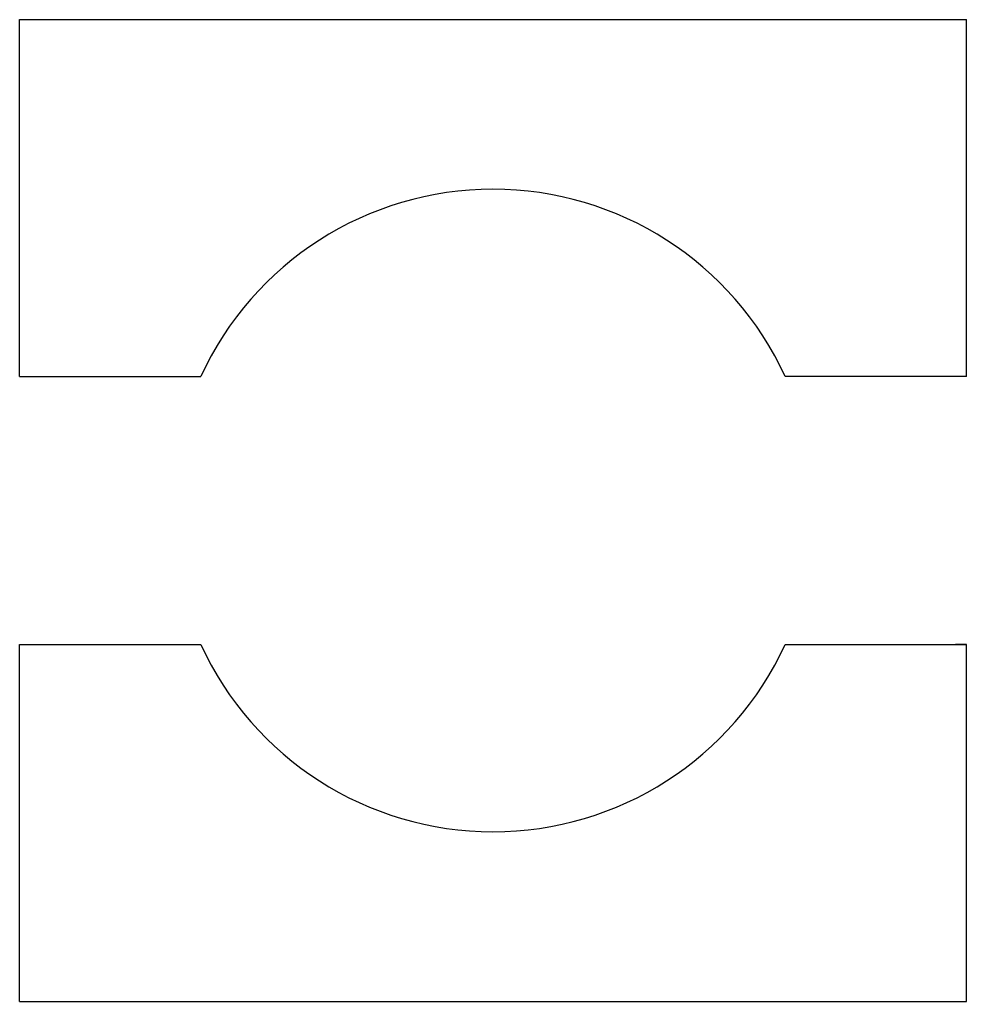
# Model space of a CAD drawing. Header units: millimetres. Extents: x -0.24 to 5.06, y 0.21 to 5.71.
import ezdxf

# ---------------------------------------------------------------- set-up
doc = ezdxf.new("R2010")
doc.units = ezdxf.units.MM
doc.layers.get('0').update_dxf_attribs({"linetype": 'CONTINUOUS'})

msp = doc.modelspace()

# ---------------------------------------------------------------- linework, layer by layer
for p, q in [((-0.2395, 3.7088), (-0.2395, 5.7088)), ((-0.2395, 5.7088), (5.0605, 5.7088)), ((5.0605, 3.7088), (5.0605, 5.7088)), ((-0.2395, 3.7088), (0.7742, 3.7088)), ((5.0605, 3.7088), (4.0468, 3.7088)), ((-0.2395, 0.2088), (-0.2395, 2.2088)), ((-0.2395, 2.2088), (-0.2, 2.2088)), ((-0.2395, 2.2088), (0.7742, 2.2088)), ((4.0468, 2.2088), (5.0605, 2.2088)), ((5.0605, 2.2088), (5, 2.2088)), ((5.0605, 0.2088), (5.0605, 2.2088)), ((-0.2395, 0.2088), (5.0605, 0.2088))]:
    msp.add_line(p, q)
for start, end in [(24.6243, 155.3757), (204.6243, 335.3757)]:
    msp.add_arc((2.4105, 2.9588), 1.8, start, end)

doc.saveas('drawing.dxf')
